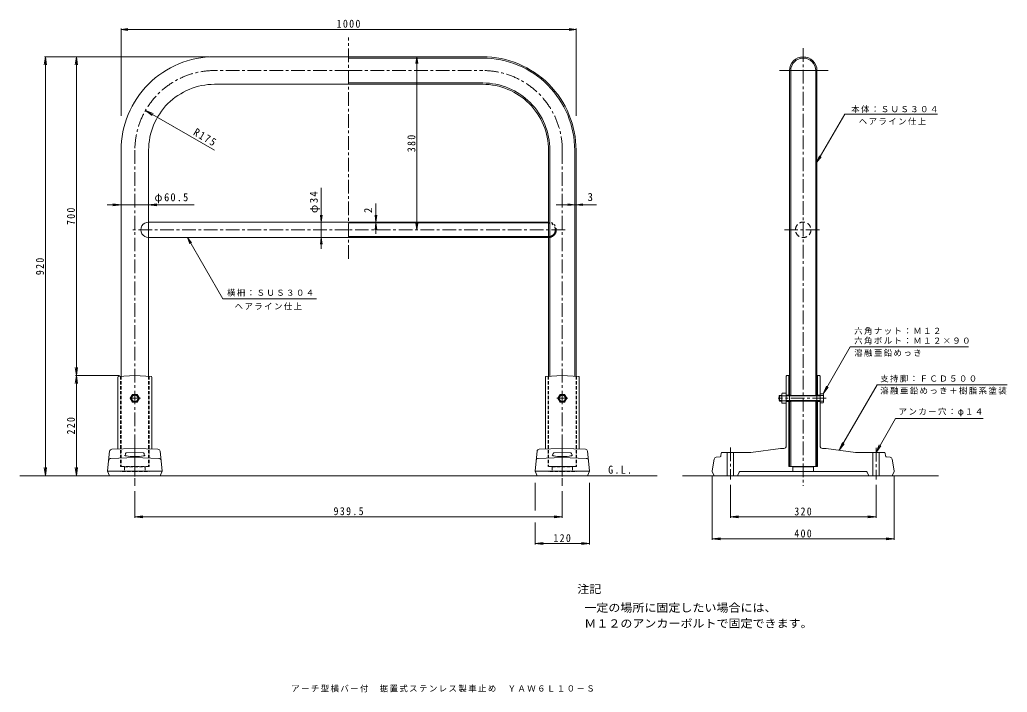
# Model space of a CAD drawing. Units: millimetres, scale not verified. Extents: x -1081 to 1089, y -811 to 666.
import ezdxf
from ezdxf.enums import TextEntityAlignment as Align

# ---------------------------------------------------------------- set-up
doc = ezdxf.new("R2010")
doc.units = ezdxf.units.MM
doc.header["$LTSCALE"] = 6
for name, pattern in [('CHAIN1', [8, 5, -1, 1, -1]), ('DASHED1', [1.8, 1.2, -0.6]), ('DASHED2', [3, 2, -1]), ('DOUBLE_CHAIN1', [8.8, 5, -1, 0.6, -0.6, 0.6, -1])]:
    doc.linetypes.add(name, pattern=pattern)
for name, color, linetype, lineweight in [('0-0', 2, 'Continuous', 13), ('0-1', 2, 'Continuous', 13), ('0-D', 2, 'Continuous', 13), ('0-F', 7, 'Continuous', 13)]:
    doc.layers.add(name, color=color, linetype=linetype, lineweight=lineweight)
doc.layers.add('0-5', color=7, linetype='Continuous')
doc.styles.add('ＭＳ ゴシック', font='')
doc.styles.get('ＭＳ ゴシック').set_extended_font_data('MS Gothic')

msp = doc.modelspace()

# ---------------------------------------------------------------- linework, layer by layer
at = {"layer": '0-0', "color": 3, "linetype": 'CHAIN1'}
for p, q in [((-358.642, 140.351), (-358.642, 626.838)), ((640.537, 603.411), (640.537, -357.529)), ((-358.642, 554.122), (-653.391, 554.124)), ((-358.642, 554.122), (-63.892, 554.124)), ((-358.642, 554.122), (-358.642, 554.122)), ((-828.392, 379.124), (-828.392, -357.529)), ((111.108, 379.124), (111.108, -357.529)), ((-358.642, 204.373), (-834.97, 204.374)), ((117.459, 204.371), (-358.642, 204.373)), ((676.375, 204.374), (599.58, 204.374))]:
    msp.add_line(p, q, dxfattribs=at)
at = {"layer": '0-0', "color": 3}
for p, q in [((-358.642, 584.373), (-653.391, 584.374)), ((-358.642, 584.373), (-63.893, 584.374)), ((-358.642, 584.373), (-358.642, 584.373)), ((-358.642, 581.373), (-63.893, 581.374)), ((588.649, 554.124), (695.676, 554.125)), ((610.287, 554.125), (610.287, -65.625)), ((613.087, 554.125), (613.087, -159.625)), ((667.987, 554.125), (667.987, -159.625)), ((670.787, 554.125), (670.787, -65.625)), ((-358.642, 523.872), (-653.391, 523.874)), ((-358.642, 526.872), (-63.892, 526.873)), ((-358.642, 523.872), (-63.892, 523.874)), ((-358.642, 523.872), (-358.642, 523.872)), ((-858.642, 379.124), (-858.642, -65.625)), ((-798.142, 379.123), (-798.142, -65.625)), ((80.858, 379.123), (80.858, -65.625)), ((83.858, 379.123), (83.858, -65.625)), ((138.358, 379.124), (138.358, -65.625)), ((141.358, 379.124), (141.358, -65.625)), ((-358.642, 221.373), (-798.142, 221.374)), ((80.858, 221.371), (-358.642, 221.373)), ((80.858, 219.371), (-358.642, 219.373)), ((-358.642, 187.373), (-798.142, 187.374)), ((80.858, 189.371), (-358.642, 189.373)), ((80.858, 187.371), (-358.642, 187.373)), ((-858.642, -65.625), (-858.642, -117.247)), ((-798.142, -65.625), (-798.142, -117.247)), ((80.858, -65.625), (80.858, -117.301)), ((83.858, -65.625), (83.858, -117.086)), ((138.358, -65.625), (138.358, -117.086)), ((141.358, -65.625), (141.358, -117.247)), ((610.287, -65.625), (610.287, -315.626)), ((670.787, -65.625), (670.787, -315.625)), ((613.087, -315.626), (613.087, -171.625)), ((667.987, -315.625), (667.987, -171.625)), ((80.858, -315.626), (141.358, -315.625)), ((610.287, -315.626), (670.787, -315.625))]:
    msp.add_line(p, q, dxfattribs=at)
at = {"layer": '0-0'}
for p, q in [((-865.642, -119.044), (-865.642, -276.98)), ((-864.222, -117.546), (-828.392, -115.626)), ((-792.562, -117.546), (-828.392, -115.626)), ((-791.142, -119.044), (-791.142, -276.98)), ((73.858, -119.044), (73.858, -276.98)), ((75.278, -117.546), (111.108, -115.626)), ((146.939, -117.546), (111.108, -115.626)), ((148.358, -119.044), (148.358, -276.98)), ((603.287, -117.125), (603.287, -159.625)), ((604.787, -115.625), (610.287, -115.625)), ((609.287, -115.625), (609.287, -159.625)), ((676.287, -115.625), (670.787, -115.625)), ((671.787, -115.625), (671.787, -159.625)), ((677.787, -117.125), (677.787, -159.625)), ((608.787, -158.626), (603.287, -158.626)), ((603.287, -171.625), (603.287, -270.625)), ((608.787, -172.625), (603.287, -172.625)), ((609.287, -171.625), (609.287, -315.153)), ((671.787, -171.625), (671.787, -315.153)), ((672.287, -158.626), (677.787, -158.626)), ((672.287, -172.625), (677.787, -172.625)), ((677.787, -171.625), (677.787, -270.625)), ((-888.35, -325.22), (-883.842, -281.946)), ((-879.051, -277.467), (-828.392, -275.625)), ((-777.733, -277.467), (-828.392, -275.625)), ((-828.392, -275.625), (-828.392, -284.625)), ((-768.434, -325.22), (-772.942, -281.946)), ((51.151, -325.22), (55.658, -281.946)), ((60.449, -277.467), (111.108, -275.625)), ((161.767, -277.467), (111.108, -275.625)), ((111.108, -284.626), (111.108, -275.625)), ((171.066, -325.22), (166.558, -281.946)), ((590.435, -275.64), (525.389, -284.611)), ((590.64, -275.625), (598.288, -275.625)), ((690.434, -275.625), (682.787, -275.625)), ((690.639, -275.64), (755.685, -284.611)), ((-881.128, -297.473), (-828.392, -295.625)), ((-848.612, -286.785), (-849.083, -289.268)), ((-847.213, -285.566), (-828.392, -284.626)), ((-809.57, -285.566), (-828.392, -284.626)), ((-828.392, -337.625), (-828.392, -284.626)), ((-775.656, -297.473), (-828.392, -295.625)), ((-808.172, -286.785), (-807.701, -289.268)), ((58.372, -297.473), (111.108, -295.625)), ((90.888, -286.785), (90.417, -289.268)), ((92.287, -285.566), (111.108, -284.626)), ((129.93, -285.566), (111.108, -284.626)), ((111.108, -337.625), (111.108, -284.626)), ((163.844, -297.473), (111.108, -295.625)), ((131.328, -286.785), (131.799, -289.268)), ((440.608, -325.2), (444.932, -299.254)), ((449.181, -295.123), (457.997, -293.907)), ((460.39, -285.962), (459.712, -292.144)), ((461.882, -284.625), (525.184, -284.625)), ((473.537, -284.625), (473.537, -335.625)), ((487.537, -284.625), (487.537, -335.625)), ((819.193, -284.625), (755.89, -284.625)), ((793.537, -284.625), (793.537, -335.625)), ((807.537, -284.625), (807.537, -335.625)), ((820.684, -285.962), (821.363, -292.144)), ((831.893, -295.123), (823.077, -293.907)), ((840.466, -325.2), (836.142, -299.254)), ((617.566, -316.099), (609.759, -315.652)), ((610.531, -315.626), (670.543, -315.626)), ((618.037, -316.126), (663.037, -316.126)), ((618.037, -316.598), (618.037, -326.625)), ((663.037, -316.598), (663.037, -326.625)), ((663.509, -316.099), (671.316, -315.652)), ((-883.847, -335.625), (-888.223, -325.996)), ((-769.069, -325.625), (-887.814, -325.625)), ((-772.937, -335.625), (-768.56, -325.996)), ((55.654, -335.625), (51.277, -325.996)), ((170.432, -325.625), (51.686, -325.625)), ((166.563, -335.625), (170.94, -325.996)), ((440.703, -326.024), (444.704, -335.625)), ((496.446, -335.625), (500.137, -327.505)), ((501.503, -326.625), (779.571, -326.626)), ((784.628, -335.625), (780.937, -327.505)), ((840.372, -326.024), (836.371, -335.625))]:
    msp.add_line(p, q, dxfattribs=at)
at = {"layer": '0-0', "linetype": 'DASHED1'}
for p, q in [((-859.642, -117.301), (-859.642, -315.153)), ((-797.142, -117.301), (-797.142, -315.153)), ((79.858, -117.301), (79.858, -315.153)), ((142.358, -117.301), (142.358, -315.153)), ((-851.363, -316.099), (-859.17, -315.652)), ((-858.398, -315.626), (-798.386, -315.626)), ((-850.892, -316.126), (-805.892, -316.126)), ((-850.892, -316.598), (-850.892, -326.25)), ((-805.892, -316.598), (-805.892, -326.25)), ((-805.42, -316.099), (-797.613, -315.652)), ((88.137, -316.099), (80.33, -315.652)), ((81.102, -315.626), (141.114, -315.626)), ((88.608, -316.126), (133.608, -316.126)), ((88.608, -316.598), (88.608, -326.25)), ((133.608, -316.598), (133.608, -326.25)), ((134.08, -316.099), (141.887, -315.652)), ((-888.337, -325.626), (-828.392, -326.625)), ((-768.447, -325.626), (-828.392, -326.625)), ((51.163, -325.626), (111.108, -326.625)), ((171.053, -325.626), (111.108, -326.625))]:
    msp.add_line(p, q, dxfattribs=at)
at = {"layer": '0-0', "color": 3, "linetype": 'DASHED2'}
msp.add_circle((640.537, 204.374), 17, dxfattribs=at)
at = {"layer": '0-0'}
for centre in [(-828.392, -165.626), (111.108, -165.626)]:
    msp.add_circle(centre, 7, dxfattribs=at)
at = {"layer": '0-0', "color": 3}
for centre, radius, start, end in [((-653.392, 379.124), 205.25, 89.99977, 180), ((-63.892, 379.124), 205.25, 0, 90.00023), ((-63.892, 379.124), 202.25, 0, 90.00023), ((640.537, 554.125), 30.25, 0, 180), ((640.537, 554.125), 27.45, 0, 180), ((-653.392, 379.123), 144.75, 89.9998, 180), ((-63.892, 379.123), 147.75, 0, 90.0002), ((-63.892, 379.123), 144.75, 0, 90.0002), ((-798.142, 204.374), 17, 89.99976, 270)]:
    msp.add_arc(centre, radius, start, end, dxfattribs=at)
at = {"layer": '0-0', "color": 3, "linetype": 'CHAIN1'}
for centre, start, end in [((-653.392, 379.124), 89.99976, 180), ((-63.892, 379.124), 0, 90.00024)]:
    msp.add_arc(centre, 175, start, end, dxfattribs=at)
at = {"layer": '0-0', "color": 3, "linetype": 'DOUBLE_CHAIN1'}
for centre, radius, end in [((80.858, 204.374), 17, 90.00024), ((80.858, 204.371), 15, 90)]:
    msp.add_arc(centre, radius, 270, end, dxfattribs=at)
at = {"layer": '0-0'}
for centre, radius, start, end in [((-864.142, -119.044), 1.5, 93.0674, 180), ((-792.642, -119.044), 1.5, 0, 86.9326), ((75.358, -119.044), 1.5, 93.0674, 180), ((146.858, -119.044), 1.5, 0, 86.9326), ((604.787, -117.125), 1.5, 90, 180), ((676.287, -117.125), 1.5, 0, 90), ((608.787, -158.125), 0.5, 270, 0), ((608.787, -173.125), 0.5, 0, 90), ((672.287, -158.125), 0.5, 180, 270), ((672.287, -173.125), 0.5, 90, 180), ((-878.869, -282.464), 5, 92.08252, 174.0531), ((-777.915, -282.464), 5, 5.9469, 87.91748), ((60.631, -282.464), 5, 92.08252, 174.0531), ((161.585, -282.464), 5, 5.9469, 87.91748), ((590.64, -277.125), 1.5, 90, 97.85315), ((598.288, -270.625), 5, 270, 0), ((682.787, -270.625), 5, 180, 270), ((690.434, -277.125), 1.5, 82.14685, 90), ((-880.953, -302.47), 5, 92.00708, 174.05319), ((-851.048, -288.896), 2, 270, 349.25594), ((-847.138, -287.065), 1.5, 92.86273, 169.25618), ((-809.646, -287.065), 1.5, 10.74382, 87.13727), ((-805.736, -288.896), 2, 190.74406, 270), ((-775.831, -302.47), 5, 5.94681, 87.99292), ((58.547, -302.47), 5, 92.00708, 174.05319), ((88.452, -288.896), 2, 270, 349.25594), ((92.362, -287.065), 1.5, 92.86273, 169.25618), ((129.855, -287.065), 1.5, 10.74382, 87.13727), ((133.764, -288.896), 2, 190.74406, 270), ((163.669, -302.47), 5, 5.94681, 87.99292), ((449.865, -300.076), 5, 97.85335, 170.53764), ((457.724, -291.926), 2, 277.85335, 353.73427), ((461.882, -286.126), 1.5, 90, 173.73489), ((525.184, -283.125), 1.5, 270, 277.8541), ((755.89, -283.125), 1.5, 262.1459, 270), ((819.193, -286.126), 1.5, 6.26511, 90), ((823.351, -291.926), 2, 186.26573, 262.14665), ((831.21, -300.076), 5, 9.46236, 82.14665), ((-886.858, -325.376), 1.5, 174.05302, 204.44478), ((-769.926, -325.376), 1.5, 335.55501, 5.94698), ((52.642, -325.376), 1.5, 174.05302, 204.44478), ((169.574, -325.376), 1.5, 335.55501, 5.94698), ((442.087, -325.447), 1.5, 170.53767, 202.62009), ((609.787, -315.153), 0.5, 180, 266.72997), ((617.537, -316.598), 0.5, 0, 86.72997), ((663.537, -316.598), 0.5, 93.27003, 180), ((671.287, -315.153), 0.5, 273.27003, 0), ((838.987, -325.447), 1.5, 337.37991, 9.46233), ((501.503, -328.125), 1.5, 90, 155.556), ((779.571, -328.125), 1.5, 24.444, 90)]:
    msp.add_arc(centre, radius, start, end, dxfattribs=at)
at = {"layer": '0-0', "linetype": 'DASHED1'}
for centre, start, end in [((-859.142, -315.153), 180, 266.72997), ((-851.392, -316.598), 0, 86.72997), ((-805.392, -316.598), 93.27003, 180), ((-797.642, -315.153), 273.27003, 0), ((80.358, -315.153), 180, 266.72997), ((88.108, -316.598), 0, 86.72997), ((134.108, -316.598), 93.27003, 180), ((141.858, -315.153), 273.27003, 0)]:
    msp.add_arc(centre, 0.5, start, end, dxfattribs=at)
at = {"layer": '0-0'}
for centre in [(-828.392, -290.896), (111.108, -290.896)]:
    msp.add_ellipse(centre, major_axis=(21, 0), ratio=0.1351, start_param=3.14159265, end_param=6.28318531, dxfattribs=at)
at = {"layer": '0-1', "color": 4, "linetype": 'DASHED1'}
for p, q in [((-858.642, -117.247), (-858.642, -315.626)), ((-798.142, -117.247), (-798.142, -315.626)), ((80.858, -117.247), (80.858, -315.626)), ((141.358, -117.247), (141.358, -315.626))]:
    msp.add_line(p, q, dxfattribs=at)
at = {"layer": '0-1'}
for p, q in [((-833.399, -174.299), (-838.407, -165.626)), ((106.101, -174.299), (101.093, -165.626)), ((-823.384, -174.299), (-833.399, -174.299)), ((116.116, -174.299), (106.101, -174.299))]:
    msp.add_line(p, q, dxfattribs=at)
at = {"layer": '0-1', "color": 3}
msp.add_line((122.206, -165.625), (99.151, -165.625), dxfattribs=at)
at = {"layer": '0-1', "color": 4}
for p, q in [((610.287, -158.625), (613.087, -158.625)), ((610.287, -172.625), (613.087, -172.625)), ((670.787, -158.625), (667.987, -158.625)), ((670.787, -172.625), (667.987, -172.625))]:
    msp.add_line(p, q, dxfattribs=at)
at = {"layer": '0-1'}
for points in [[(-838.407, -165.626), (-833.399, -156.952), (-823.384, -156.952), (-818.377, -165.626), (-823.384, -174.299)], [(101.093, -165.626), (106.101, -156.952), (116.116, -156.952), (121.123, -165.626), (116.116, -174.299)]]:
    msp.add_lwpolyline(points, dxfattribs=at)
for centre in [(-828.392, -165.625), (111.108, -165.625)]:
    msp.add_circle(centre, 8.673, dxfattribs=at)
at = {"layer": '0-D', "linetype": 'CHAIN1'}
for p, q in [((-839.795, -165.626), (-816.224, -165.626)), ((99.705, -165.626), (123.276, -165.626)), ((691.261, -165.625), (585.477, -165.625)), ((480.537, -273.532), (480.537, -343.881)), ((800.537, -274.532), (800.537, -343.881))]:
    msp.add_line(p, q, dxfattribs=at)
at = {"layer": '0-D'}
for p, q in [((593.287, -160.572), (587.787, -160.572)), ((587.787, -170.678), (588.734, -171.625)), ((593.287, -170.678), (587.787, -170.678)), ((593.287, -159.625), (588.734, -159.625)), ((593.287, -171.625), (588.734, -171.625)), ((593.287, -173.833), (593.287, -157.418)), ((594.413, -154.675), (603.287, -154.675)), ((594.413, -160.16), (603.287, -160.16)), ((594.413, -171.091), (603.287, -171.091)), ((684.53, -159.625), (603.287, -159.625)), ((677.787, -160.572), (603.287, -160.572)), ((677.787, -170.678), (603.287, -170.678)), ((684.53, -171.625), (603.287, -171.625)), ((677.787, -155.611), (677.787, -175.64)), ((684.53, -155.611), (677.787, -155.611)), ((685.287, -157.618), (685.287, -173.633)), ((684.53, -175.64), (677.787, -175.64)), ((790.522, -284.625), (810.552, -284.625))]:
    msp.add_line(p, q, dxfattribs=at)
for points in [[(587.787, -170.678), (587.787, -160.572), (588.734, -159.625), (588.734, -171.625)], [(594.413, -176.575), (603.287, -176.575), (603.287, -154.675)]]:
    msp.add_lwpolyline(points, dxfattribs=at)
for centre, radius, start, end in [((597.19, -157.418), 3.903, 135.3613, 224.63818), ((607.115, -165.625), 13.828, 156.7198, 203.2803), ((597.19, -173.833), 3.903, 135.3613, 224.63896), ((661.133, -165.625), 24.154, 345.61653, 14.38359), ((682.247, -157.618), 3.04, 318.67245, 41.32755), ((682.247, -173.633), 3.04, 318.67245, 41.32755)]:
    msp.add_arc(centre, radius, start, end, dxfattribs=at)
at = {"layer": '0-F'}
for p, q in [((-858.642, 644.373), (-843.77, 646.33)), ((-858.642, 455.028), (-858.642, 646.173)), ((-858.642, 644.373), (-843.77, 642.415)), ((-858.642, 644.373), (141.358, 644.373)), ((141.358, 644.373), (126.486, 646.33)), ((141.358, 644.373), (126.486, 642.415)), ((141.358, 455.028), (141.358, 646.173)), ((-1025.105, 584.374), (-1027.454, 566.528)), ((-665.391, 584.374), (-1026.905, 584.374)), ((-1025.105, -335.625), (-1025.105, 584.374)), ((-1025.105, 584.374), (-1022.755, 566.528)), ((-956.931, 584.374), (-959.281, 566.528)), ((-956.931, -115.626), (-956.931, 584.374)), ((-956.931, 584.374), (-954.582, 566.528)), ((-944.932, 584.374), (-955.131, 584.374)), ((-208.642, 584.373), (-210.6, 569.502)), ((-208.642, 204.372), (-208.642, 584.373)), ((-208.642, 584.373), (-206.842, 584.373)), ((-208.642, 584.373), (-206.684, 569.502)), ((-653.392, 379.124), (-804.946, 466.624)), ((-706.499, 409.785), (-804.946, 466.624)), ((-804.946, 466.624), (-788.317, 459.735)), ((-804.946, 466.624), (-790.666, 455.666)), ((670.787, 352.996), (676.528, 366.854)), ((670.787, 352.996), (679.919, 364.896)), ((-418.642, 296.824), (-418.642, 162.34)), ((-858.642, 259.371), (-876.488, 261.72)), ((-798.142, 259.371), (-780.296, 261.72)), ((-298.642, 261.839), (-298.642, 195.667)), ((138.358, 259.371), (123.487, 261.329)), ((141.358, 259.371), (156.23, 261.329)), ((-698.408, 259.371), (-889.104, 259.371)), ((-858.642, 259.371), (-876.488, 257.021)), ((-798.142, 259.371), (-780.296, 257.021)), ((186.262, 259.371), (97.538, 259.371)), ((138.358, 259.371), (123.487, 257.413)), ((138.358, 259.371), (138.358, 257.571)), ((141.358, 259.371), (141.358, 257.571)), ((141.358, 259.371), (156.23, 257.413)), ((-418.642, 221.373), (-420.6, 236.244)), ((-418.642, 221.373), (-416.684, 236.244)), ((-418.642, 221.373), (-416.842, 221.373)), ((-298.642, 221.372), (-300.6, 236.244)), ((-298.642, 219.372), (-300.6, 204.501)), ((-298.642, 221.372), (-296.684, 236.244)), ((-298.642, 221.372), (-296.842, 221.372)), ((-298.642, 219.372), (-296.842, 219.372)), ((-298.642, 219.372), (-296.684, 204.501)), ((-208.642, 204.372), (-210.6, 219.244)), ((-208.642, 204.372), (-206.684, 219.244)), ((-208.642, 204.372), (-206.842, 204.372)), ((-713.031, 187.374), (-703.899, 175.474)), ((-713.031, 187.374), (-707.29, 173.516)), ((-418.642, 187.373), (-420.6, 172.501)), ((-418.642, 187.373), (-416.842, 187.373)), ((-418.642, 187.373), (-416.684, 172.501)), ((684.53, -155.611), (744.018, -52.574)), ((744.018, -52.574), (1004.153, -52.574)), ((-956.931, -115.626), (-959.281, -97.78)), ((-956.931, -115.626), (-954.582, -97.78)), ((-956.931, -115.626), (-959.281, -133.472)), ((-862.449, -115.626), (-958.732, -115.626)), ((-956.931, -335.625), (-956.931, -115.626)), ((-956.931, -115.626), (-954.582, -133.472)), ((684.53, -155.611), (691.419, -138.981)), ((684.53, -155.611), (695.488, -141.33)), ((719.837, -279.667), (802.947, -135.715)), ((802.947, -135.715), (1088.997, -135.715)), ((800.537, -284.625), (843.517, -210.181)), ((843.517, -210.181), (1036.124, -210.181)), ((719.837, -279.667), (726.725, -263.037)), ((719.837, -279.667), (730.794, -265.386)), ((800.537, -284.625), (807.425, -267.996)), ((800.537, -284.625), (807.426, -267.996)), ((800.537, -284.625), (811.495, -270.345)), ((800.537, -284.625), (811.495, -270.345)), ((-1025.105, -335.625), (-1027.454, -317.779)), ((-1025.105, -335.625), (-1022.755, -317.779)), ((-956.931, -335.625), (-959.281, -317.779)), ((-956.931, -335.625), (-954.582, -317.779)), ((319.545, -335.625), (-1081.39, -335.625)), ((-1013.105, -335.625), (-1023.305, -335.625)), ((-944.932, -335.625), (-955.131, -335.625)), ((937.953, -335.625), (375.365, -335.625)), ((440.587, -337.447), (440.587, -476.246)), ((840.486, -337.447), (840.486, -476.246)), ((51.142, -350.965), (51.142, -412.386)), ((171.074, -350.965), (171.074, -486.422)), ((480.537, -355.881), (480.537, -427.882)), ((800.537, -355.881), (800.537, -427.882)), ((-828.392, -369.529), (-828.392, -427.882)), ((111.108, -369.529), (111.108, -427.882)), ((-828.392, -426.082), (-810.546, -423.733)), ((-828.392, -426.082), (111.108, -426.082)), ((-828.392, -426.082), (-810.546, -428.432)), ((111.108, -426.082), (93.262, -423.733)), ((111.108, -426.082), (93.262, -428.432)), ((480.537, -426.082), (498.383, -423.733)), ((480.537, -426.082), (800.537, -426.082)), ((480.537, -426.082), (498.383, -428.432)), ((800.537, -426.082), (782.691, -423.733)), ((800.537, -426.082), (782.691, -428.432)), ((51.142, -438.458), (51.142, -486.422)), ((440.587, -474.446), (458.433, -472.097)), ((440.587, -474.446), (840.486, -474.446)), ((440.587, -474.446), (458.433, -476.796)), ((840.486, -474.446), (822.641, -472.097)), ((840.486, -474.446), (822.641, -476.796)), ((51.142, -484.622), (68.988, -482.273)), ((51.142, -484.622), (171.074, -484.622)), ((51.142, -484.622), (68.988, -486.972)), ((171.074, -484.622), (153.228, -482.273)), ((171.074, -484.622), (153.228, -486.972))]:
    msp.add_line(p, q, dxfattribs=at)
for points in [[(670.787, 352.996), (731.686, 458.476), (935.814, 458.476)], [(-858.642, 267.336), (-858.642, 259.371), (-858.642, 251.406)], [(-713.031, 187.374), (-635.217, 52.597), (-429.467, 52.597)]]:
    msp.add_lwpolyline(points, dxfattribs=at)

# ---------------------------------------------------------------- texts
at = {"layer": '0-5', "insert": (-484.863, -811.116), "char_height": 13.2, "attachment_point": 7, "style": 'ＭＳ ゴシック'}
msp.add_mtext('\\T1.17;アーチ型横バー付\u3000据置式ステンレス製車止め\u3000ＹＡＷ６Ｌ１０－Ｓ', dxfattribs=at)
at = {"layer": '0-F', "color": 2, "style": 'ＭＳ ゴシック'}
msp.add_text('3', height=17.6, dxfattribs=at).set_placement((166.497, 262.371), align=Align.BOTTOM_LEFT)
msp.add_text('2', height=17.6, rotation=90, dxfattribs=at).set_placement((-301.642, 241.108), align=Align.BOTTOM_LEFT)
at = {"layer": '0-F', "color": 2, "style": 'ＭＳ ゴシック', "width": 1.1}
for s, p in [('注記', (143.936, -598.737)), ('一定の場所に固定したい場合には、', (159.441, -639.787)), ('Ｍ１２のアンカーボルトで固定できます。', (159.441, -674.317))]:
    msp.add_text(s, height=17.6, dxfattribs=at).set_placement(p, align=Align.BOTTOM_LEFT)
at = {"layer": '0-F', "color": 2, "char_height": 17.6, "attachment_point": 7, "style": 'ＭＳ ゴシック'}
for s, insert in [('\\T1.28;\\W0.9;1000', (-384.892, 647.973)), ('\\T1.22;\\W0.95;φ60.5', (-785.164, 262.371)), ('\\T1.28;\\W0.9;G.L.', (211.997, -331.507)), ('\\T1.28;\\W0.9;939.5', (-391.642, -422.482)), ('\\T1.27;\\W0.9;320', (621.037, -423.082)), ('\\T1.27;\\W0.9;400', (621.037, -471.446)), ('\\T1.27;\\W0.9;120', (91.608, -481.622))]:
    msp.add_mtext(s, dxfattribs=dict(at, insert=insert))
at = {"layer": '0-F', "char_height": 13.2, "attachment_point": 7, "style": 'ＭＳ ゴシック'}
for s, insert in [('\\T1.17;本体：ＳＵＳ３０４', (746.032, 461.226)), ('\\T1.17;ヘアライン仕上', (762.702, 434.297)), ('\\T1.17;横柵：ＳＵＳ３０４', (-625.78, 57.938)), ('\\T1.17;ヘアライン仕上', (-609.124, 28.193)), ('\\T1.17;六角ナット：Ｍ１２', (752.622, -25.833)), ('\\T1.17;六角ボルト：Ｍ１２×９０', (752.622, -47.389)), ('\\T1.17;溶融亜鉛めっき', (752.622, -74.011)), ('\\T1.17;支持脚：ＦＣＤ５００', (809.859, -130.53)), ('\\T1.17;溶融亜鉛めっき＋樹脂系塗装', (809.859, -157.152)), ('\\T1.17;アンカー穴：φ１４', (850.429, -204.996))]:
    msp.add_mtext(s, dxfattribs=dict(at, insert=insert))
at = {"layer": '0-F', "color": 2, "char_height": 17.6, "attachment_point": 7, "style": 'ＭＳ ゴシック'}
for s, insert, rotation in [('\\T1.28;\\W0.9;R175', (-701.768, 413.232), 330), ('\\T1.27;\\W0.9;380', (-211.642, 374.872), 90), ('\\T1.19;φ34', (-421.642, 241.108), 90), ('\\T1.27;\\W0.9;700', (-959.932, 214.874), 90), ('\\T1.27;\\W0.9;920', (-1028.105, 104.874), 90), ('\\T1.27;\\W0.9;220', (-959.932, -245.125), 90)]:
    msp.add_mtext(s, dxfattribs=dict(at, insert=insert, rotation=rotation))

doc.saveas('drawing.dxf')
